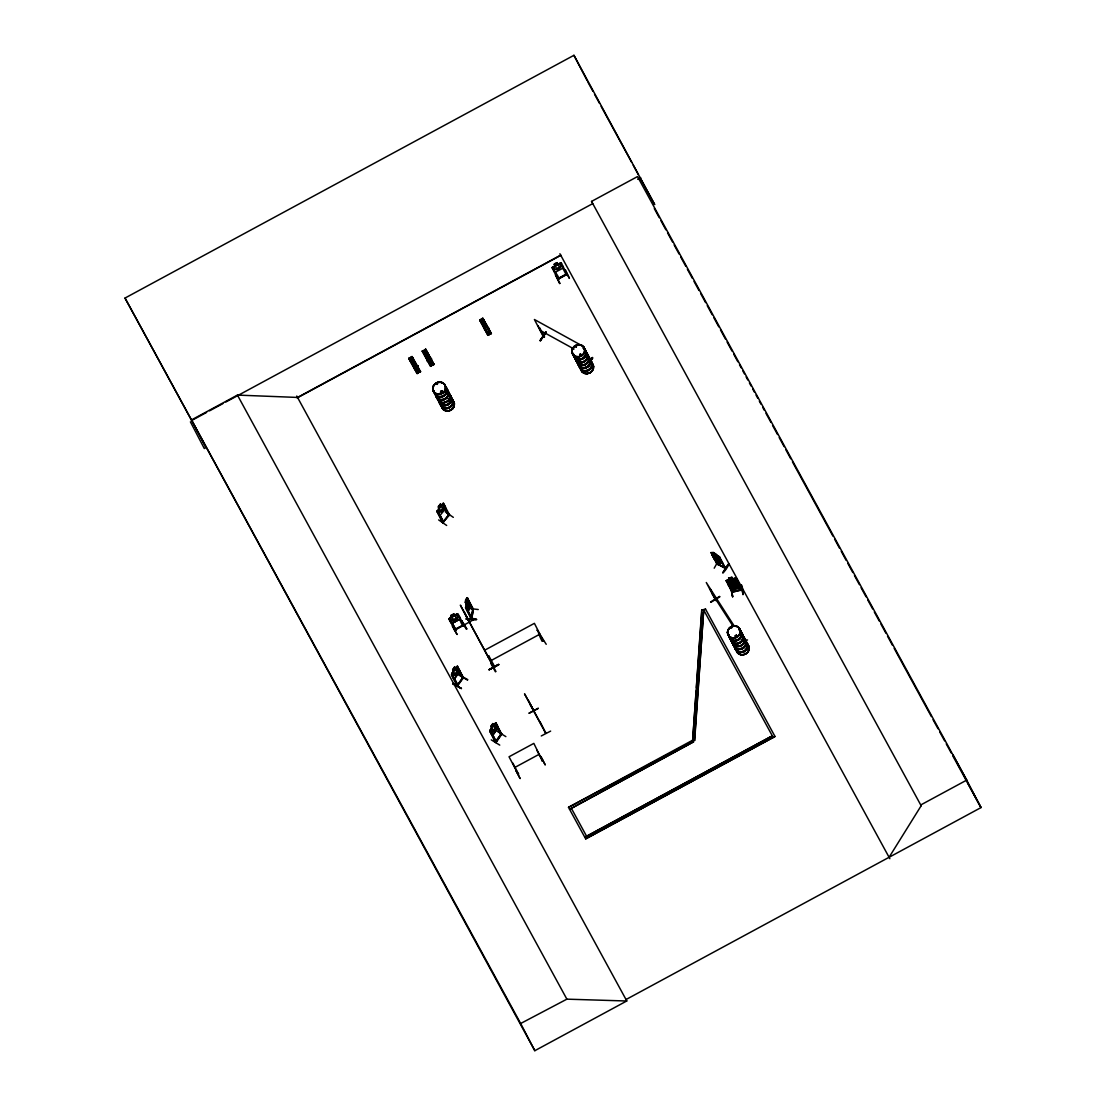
<?xml version="1.0" encoding="UTF-8"?>
<svg xmlns="http://www.w3.org/2000/svg" width="1106" height="1106" viewBox="0 0 1106 1106"><rect width="100%" height="100%" fill="white"/><g stroke="black" fill="none" stroke-linecap="round" stroke-linejoin="round"><path stroke-width="1.5" d="M494.382 666.268L493.718 667.512L460.359 605.12L469.829 623.259L469.317 622.332M493.069 665.867L493.566 667.167M488.893 655.941L488.216 656.688L487.718 655.582L494.106 667.001L493.442 665.688M445.234 509.036L445.372 506.797L443.437 503.175L436.925 511.069M466.068 603.544L467.299 608.051L468.668 604.526L467.119 599.397L467.7 598.595L473.271 610.139M471.17 618.752L465.654 608.093L466.967 598.346M471.737 618.793L473.216 610.139M472.76 608.825L472.566 609.918L473.119 608.853M454.511 629.798L455.658 629.673M454.718 630.185L463.995 625.097L462.958 625.664M542.369 640.733L543.295 640.194M557.756 279.058L567.005 273.929M566.396 274.813L565.816 274.136L566.742 273.694M566.106 274.537L560.673 264.058L561.502 263.615L560.507 263.767M452.935 683.591L461.465 688.499L452.713 683.909M696.172 690.96L692.646 740.647L701.702 610.083L705.517 609.074L775.002 736.485L585.682 838.873L568.498 807.352L692.467 740.315L694.485 740.287L568.498 807.352M696.407 687.531L701.757 612.13M694.485 740.287L703.706 610.042L773.205 737.467M694.651 740.619L703.706 610.042M716.729 563.756L725.619 568.581L719.508 556.982L712.941 552.226L713.688 553.747L712.485 553.429L719.702 561.572L717.034 560.189L715.748 557.714L719.301 558.793L715.665 553.816M716.895 564.088L717.863 564.53L711.573 553L712.167 553.719M719.329 557.065L725.481 568.553M466.207 619.07C485.451 621.392 473.506 616.927 466.207 619.097M466.262 618.669L476.479 619.484M438.64 519.903L446.672 525.461M543.779 336.473L544.207 337.233L543.129 336.376M543.378 336.888L544.498 336.929L539.576 327.653M418.345 371.893L418.137 370.786L418.662 371.685M418.441 371.519L418.179 370.869M431.617 363.777L432.004 364.607L431.506 364.068M489.073 333.003L488.451 332.795M489.142 333.044L488.99 333.722L488.797 332.56M457.566 684.586L457.11 685.914L463.234 677.384M456.916 667.595L457.455 666.835L463.414 677.688L462.806 678.531L462.916 677.121M462.46 678.448L459.018 671.632M495.294 742.057L501.308 733.651M495.529 742.209L489.958 731.591L490.497 730.831M495.308 724.126L496.138 723.545L495.599 724.306L500.838 734.978L501.626 733.914M465.598 607.263L465.654 608.093M471.225 617.48L471.529 618.392M472.635 610.028L471.045 618.461M472.594 609.807L472.746 608.936M467.354 598.553L473.313 609.351L471.612 618.89L465.626 607.166M478.248 609.53L468.115 608.3M459.847 617.355L459.46 619.332L452.423 623.286L450.806 622.484L448.953 618.931L451.815 616.678M459.902 617.452L459.543 619.346L452.368 623.19L450.75 622.402M413.119 363.556L413.727 362.837M414.598 363.708L414.418 362.948M426.543 356.021L427.054 356.975M436.455 384.211L437.312 384.376L436.829 383.492M440.547 392.008L440.893 393.1M440.713 391.98L441.57 392.837L442.013 391.8M440.838 392.284L441.294 391.593M442.4 392.506L442.262 391.773M484.221 325.897L484.096 324.694M575.521 346.648L576.558 346.454M576.212 346.69L576.267 346.814M579.931 354.625C580.581 357.169 581.659 352.8 581.106 355.178M581.493 354.832L580.263 355.703M731.343 628.291L731.965 627.351M735.255 635.826L735.255 636.572M736.624 635.48L736.278 636.683L735.628 635.494M417.722 371.146L418.165 370.939M442.552 522.571L449.451 514.76L443.368 503.285L442.414 503.714M455.617 629.604L454.718 630.13M448.898 618.848L455.119 630.461L455.907 629.908L450.045 618.904M464.119 625.484C466.193 623.245 449.63 631.65 455.907 629.908M493.456 666.724L494.603 667.139L494.147 666.282M494.548 666.559L489.046 656.231M543.502 640.581C540.875 642.42 543.17 638.217 543.35 640.775L534.392 623.342L484.801 650.148M559.843 262.924L561.24 262.841L552.032 267.693L558.005 279.293L558.364 278.173L558.917 278.878C559.263 276.362 550.677 266.74 553.249 268.081M558.834 278.892L558.585 278.104M566.839 273.638L567.06 274.509L561.184 262.744M558.005 279.293L567.212 274.316M491.686 727.734L490.898 726.365L492.875 723.601L490.898 726.365L491.686 727.734L489.958 730.969L495.778 742.61L500.838 734.978M490.027 730.886L490.387 729.614M413.99 365.823L415.303 364.621L416.589 365.81A2.35 1.009 -28.6 0 1 417.75 366.998M485.285 328.662L480.654 319.62L479.976 319.993M489.322 333.252L488.603 332.947M560.009 283.399L555.433 274.786L559.622 283.62M727.803 583.788C728.356 580.443 735.407 579.337 737.909 581.701M727.817 583.885L728.37 582.24M737.536 583.47L737.978 581.95M737.55 583.567L738.117 582.033M740.287 586.415L739.707 587.95L731.951 589.47L730.278 588.392M545.438 733.209L540.226 722.163M546.074 733.278L524.534 693.835L534.074 711.338M542.645 760.292L542.576 761.274L533.839 743.384L509.036 756.78L518.106 774.048M712.858 556.083L714.421 557.949L721.098 561.461L721.347 560.507M712.264 555.253L712.527 554.3L720.822 559.581M733.79 625.346L706.278 582.503L715.817 600.613L715.333 599.134M709.997 588.848L716.066 600.212M731.757 591.434L733.098 591.586L731.895 591.364M732.905 591.185L732.241 592.208L731.965 591.295M740.868 589.47L742.223 590.023L736.14 578.41L732.656 578.728L731.951 577.304L728.591 578.037L729.435 579.475L727.983 580.291L729.269 582.751L731.495 583.456L734.633 582.779L735.767 581.355L734.481 578.88L732.573 578.797L731.882 577.484M471.405 617.978L465.806 607.208M491.769 727.693L491.009 729.504L492.294 731.978L493.843 731.66L496.124 726.656L494.838 724.181L493.608 725.121L492.834 723.739M469.373 622.54L469.442 621.766M469.898 622.609L470.161 622.858M464.091 611.48L469.691 622.982M494.078 666.877L493.262 666.476M453.294 671.107L451.469 674.384L457.455 686.093L458.091 685.25L453.515 676.996M495.364 741.85L501.557 733.955M501.834 734.301L495.723 722.757L493.525 725.066M440.409 504.073L438.156 506.645L439.455 512.216L441.1 511.954L443.119 509.507L443.658 507.129L442.372 504.654L441.059 505.525L440.326 504.018L441.018 505.331M426.626 355.856L426.736 356.796M427.939 356.63L427.123 355.51M440.506 392.036L441.515 391.33M442.303 392.436L441.64 393.183L440.506 392.464M484.179 325.828L485.327 325.371M485.285 325.62L485.036 324.556M579.641 354.667L580.387 353.989M735.213 635.853L736.485 635.176M736.61 636.24L736.32 635.314L737.163 636.074M736.997 636.544L736.969 635.591M461.368 688.582L452.962 683.508M491.271 739.859L499.76 745.112M442.856 522.267L443.382 521.576M438.93 514.58L437.091 511.055L442.829 522.765L437.022 511.719L437.617 511L443.589 521.963L442.359 522.184M449.188 514.497L448.58 515.258M733.071 591.544L732.172 591.738M742.071 590.092L741.269 589.719M741.932 589.622L732.96 591.295M742.14 590.01L732.117 592.139M889.086 857.288L921.16 805.749L920.745 804.961L966.699 780.117L637.526 176.559L591.558 201.403L591.973 202.191M427.469 358.399L429.252 357.432L430.013 358.551A2.35 1.009 -28.6 0 1 431.188 359.726M484.801 327.39L486.073 326.353L487.359 327.542A2.35 1.009 -28.6 0 1 488.451 328.606L489.889 332.422L487.829 333.542L485.534 330.196A2.35 1.009 -28.6 0 1 485.23 328.551M722.011 563.134C717.96 560.203 723.006 565.913 717.822 562.042L714.02 558.751L712.167 555.198M715.278 559.747L714.075 558.668M717.13 560.714L717.946 561.945M717.822 562.042L720.739 563.438M711.739 552.599L710.951 552.627L718.333 556.042M711.614 552.627L713.564 553.65M718.347 556.014L719.605 557.009M720.117 557.465L719.135 557.355M718.388 560.728L714.2 568.194M717.711 564.254L716.882 563.327M717.766 564.489L714.31 556.968L719.854 559.857L721.14 562.318L719.937 562.014L720.683 563.535M721.389 560.659L721.098 561.461M725.384 568.581L725.481 567.71L717.324 563.728M722.882 572.576C732.974 555.378 728.218 568.221 723.034 572.784M722.923 572.756L728.619 564.143M538.028 325.758L544.207 337.233M545.811 332.063L540.101 340.648L545.382 333.708M540.129 340.634L545.839 332.063M546.184 332.104L540.488 340.828M544.152 336.998L544.304 337.289M590.355 360.335L592.304 357.515L590.95 360.833M590.493 360.542L592.318 357.528M590.576 360.597L592.47 357.75M590.894 360.777L592.83 357.943M453.294 671.218L452.603 669.78L454.483 667.084L455.23 668.591L456.446 667.651L457.732 670.125L457.29 672.559L455.451 675.13L453.916 675.462L452.63 672.987L453.391 671.162L452.7 669.835M452.603 669.89L454.58 667.125M455.133 668.536L457.483 666.171L463.386 677.923M452.008 673.098L456.543 666.752M463.359 677.784L457.455 685.996L451.566 675.061L452.105 674.301L457.635 685.029M452.395 674.48L451.566 675.061M454.704 678.462L459.349 671.992L454.704 678.462L453.419 677.992M459.059 675.116L467.492 680.107M457.635 684.697L462.308 678.172M490.331 729.614L495.875 722.688L497.728 726.255L497.672 728.536L493 734.923L491.714 734.467L489.93 730.831M493.027 734.813L497.576 728.481M501.737 734.301L495.958 742.472M505.871 736.624L497.506 731.495M472.967 609.226L471.225 618.752M557.714 278.518L558.157 279.334M418.068 373.068L409.884 357.888L408.819 358.468L417.46 373.386L418.096 373.054L417.073 373.607L408.791 358.482L412.04 356.464L420.612 371.671L417.418 373.137M409.579 357.915L417.667 373.275L409.87 357.902M420.584 371.685L419.561 372.238L411.28 357.114L411.902 356.782M431.575 365.754L430.497 366.349L422.229 351.21L425.81 349.261L434.022 364.427L425.561 349.33M431.561 365.768L423.017 350.657L431.105 366.017M434.064 364.386L432.985 364.98L424.718 349.855L425.796 349.275M425.506 349.289L433.649 364.621L424.773 349.842M433.469 364.455L424.967 349.648L433.151 364.814M491.396 333.39L487.829 335.339L479.755 319.966L482.797 318.196L491.092 333.487L490.304 333.984L491.354 333.418L482.838 318.279L482.05 318.846L487.027 327.929M488.603 334.841L480.35 319.648L488.437 335.007L487.815 335.339M488.423 335.021L486.433 330.21M443.188 504.792C442.801 501.668 447.266 514.677 448.939 515.534L445.013 508.636M445.331 511.857L453.322 517.345M448.981 514.166L448.234 514.926L448.898 515.507M448.303 515.175L442.815 522.239M448.912 514.249L448.69 515.12M542.977 761.039L542.548 760.223M579.793 354.418L580.567 354.1M736.914 636.475L735.836 636.89M515.7 770.094L520.124 778.583L515.783 770.08M501.405 734.135L495.847 723.365M451.87 616.775L450.584 618.047L451.87 620.521L453.93 620.743L456.764 619.18L457.732 617.272L456.446 614.812L454.704 615.199M458.949 674.867L467.797 679.623M501.253 735.061L497.41 728.163M495.986 741.656L491.188 732.172M443.091 521.285L443.506 521.963L437.893 511.193L437.022 511.719M738.849 585.917L739.734 585.143L731.08 587.549M734.84 578.258L726.172 580.664L729.296 579.461M728.329 584.977L729.213 584.217L728.315 584.88M443.008 522.626L449.451 514.76M455.893 630.005L451.455 621.6M462.916 625.125L463.331 625.899L463.69 624.766M456.944 634.305L452.492 626.162M491.188 662.978L495.958 671.536M495.433 671.784L490.843 663.42M411.335 357.1L419.727 372.072M422.243 351.21L423.308 350.643M482.105 318.832L490.801 333.445M430.663 366.183L422.368 350.879L423.28 350.657M430.925 366.114L423.017 350.657M488.631 334.828L479.7 319.883L487.995 335.173M488.866 334.786L488.188 334.869M414.335 365.298L415.372 364.731M427.925 357.736L427.953 359.671A2.35 1.009 -28.6 0 0 428.257 361.316M741.352 590.189C742.306 588.24 736.72 591.904 732.048 591.821M576.019 347.077L576.281 346.441M735.67 635.577L736.499 635.577M710.619 601.968L719.577 596.383M710.854 602.314L719.868 596.811M744.863 641.286L747.545 639.918M543.751 336.514L544.207 336.542M512.866 763.099L518.631 774.269L518.258 773.467M536.825 750.145L542.617 761.232M540.723 756.559L545.272 764.979L540.931 756.476M451.746 616.789L450.999 615.365L454.041 613.692L457.455 620.507M464.008 625.581L458.008 613.802L454.773 615.102M456.737 614.024L449.617 617.839M452.091 617.217L454.925 615.641M453.377 619.678L456.211 618.116M205.91 447.64L204.292 448.511L190.398 421.828M450.211 619.194L449.216 619.374M457.608 615.143C457.939 612.226 460.912 624.821 463.124 625.955M461.755 621.074L466.898 629.134L461.866 620.978M455.603 629.342L462.806 625.388M536.963 630.337C537.281 627.434 540.267 640.015 542.465 641.148L542.521 641.176M541.111 636.268L546.226 644.314M489.239 669.489C518.631 654.185 469.428 680.605 498.46 664.333M489.308 669.628L498.585 664.554M528.267 700.209L534.101 711.393M538.193 708.255L528.903 713.315L538.276 708.407M541.276 735.96L550.65 731.094M296.767 396.017L626.798 1000.958L534.82 1050.7L125.006 298.067L573.945 55.3L654.711 204.582L639.876 177.389M966.699 780.117L980.994 807.587L625.955 999.575L626.729 1000.999L566.88 999.16L237.431 395.091L191.476 419.948L205.757 447.363M191.739 420.446L206.573 412.441M209.532 410.838L222.873 403.621M225.845 402.017L592.747 203.601M637.706 179.296L640.692 177.679M560.687 255.14L297.542 397.441L237.431 395.091M297.155 397.939L560.77 255.375M554.147 264.251C562.719 261.016 551.203 263.352 555.018 265.661L553.719 266.919L555.005 269.394L557.092 269.629L559.926 268.094L560.908 266.2L559.622 263.74L557.866 264.113L557.12 262.703L557.866 264.113M553.94 271.343L555.613 272.062L562.733 268.274L563.092 266.394M565.36 269.712L569.41 278.366L564.779 269.74M558.641 278.214L565.871 274.302M426.916 351.86L423.764 353.45M481.151 322.537L484.248 320.851M482.728 325.441L485.824 323.754M414.46 366.819A2.35 1.009 -28.6 0 0 414.764 368.464L417.059 371.81L419.063 370.565M427.884 359.547A2.35 1.009 -28.6 0 0 428.202 361.192L430.483 364.538L432.487 363.307M487.76 333.418L489.834 332.298M417.059 371.81L419.119 370.69L417.695 366.874A2.35 1.009 -28.6 0 0 416.52 365.699M430.483 364.538L432.557 363.418L431.119 359.616A2.35 1.009 -28.6 0 0 429.958 358.441M417.778 371.768L418.801 371.381L418.262 372.681L417.847 371.893M431.202 364.496C431.852 363.114 431.934 367.012 432.156 363.985M488.548 333.5C489.184 332.104 489.267 336.003 489.488 332.989M418.179 372.542L419.202 372.169L418.718 371.257M433.759 364.413L430.856 365.879M490.414 660.918L540.005 634.097M514.649 767.55L539.438 754.14M571.069 808.5L693.351 741.946L569.562 809.316M770.799 736.651L584.784 837.242L772.306 735.836M534.82 1050.7L520.663 1023.506L566.88 999.16M456.446 666.697L457.483 666.171M732.559 596.549L730.955 588.904M732.573 596.756L731.315 588.627L732.739 596.756M736.402 636.517L735.407 636.144M482.465 318.625L490.718 333.763M411.695 356.892L420.045 371.713M466.29 629.19L461.796 620.991M734.965 583.415L731.826 584.092L733.098 586.733L736.25 586.083L734.965 583.609L731.813 584.258M733.112 586.567L736.25 585.89M728.605 578.134L731.965 577.415M727.389 580.844L726.518 581.369L727.444 581.175L729.545 585.212M735.587 579.074L736.513 578.88L735.628 579.406L741.352 590.245M730.942 582.392C732.117 581.272 740.356 583.802 736.955 582.586M729.808 585.24L728.011 584.106L729.753 585.309L734.495 584.286M742.983 594.544L741.379 584.798L742.983 594.544L742.25 586.47M730.748 582.378L734.108 581.673L730.748 582.378L731.453 583.802L730.14 584.618L731.425 587.092L733.651 587.798L736.803 587.134L737.923 585.724L736.637 583.249L734.73 583.166L732.794 579.24L729.656 579.917L731.591 583.83L729.158 584.286L736.983 582.53M739.817 587.977L731.895 589.526M436.981 383.478L437.506 384.003M721.886 563.161L722.674 563.134L715.347 559.636M462.75 678.628L457.455 666.835M467.548 599.466L466.608 600.558L465.792 599.079L465.225 602.272L466.027 603.6L465.336 602.272M469.151 601.235C469.76 603.074 470.147 612.185 467.465 610.692M467.562 610.816L468.308 611.148L469.608 603.669L467.299 597.669L473.34 609.378M441.432 391.469L442.068 392.271M469.566 621.807L470.105 622.996M734.813 578.314L736.167 578.521M732.048 592.208L726.158 580.553M736.651 583.056L734.412 582.35L731.273 583.042L730.154 584.466L731.439 586.94L733.347 587.01L734.052 588.433M453.391 677.84L454.732 678.351M438.861 514.677L440.216 515.189L445.317 509.009L445.372 506.797M716.84 563.77L725.716 568.194M544.415 336.943L543.226 336.473M580.318 344.796L534.419 319.51L543.433 336.86M540.018 330.279L574.069 349.026M493.566 724.928L492.875 723.601M489.958 731.591L490.788 731.011L496.4 741.808M731.965 589.567L730.181 588.53M715.596 559.442L717.269 560.631M719.149 557.908L720.766 559.677M579.834 355.579L579.641 354.86M711.877 593.258L732.974 626.107M464.769 624.641L473.976 619.443M450.999 615.365L454.621 622.07M452.354 625.941L457.11 634.498M542.216 760.527L542.534 761.232M587.963 82.203L592.899 91.273M594.558 94.3L599.493 103.356M601.139 106.383L631.637 162.278M633.282 165.306L638.217 174.375M654.296 208.578L659.259 217.675M660.918 220.702L665.881 229.799M667.54 232.841L672.503 241.938M674.148 244.965L679.112 254.062M680.771 257.104L685.734 266.2M687.379 269.228L692.342 278.325M694.001 281.366L698.964 290.463M700.623 293.491L705.587 302.602M707.232 305.629L712.195 314.726M713.854 317.754L718.817 326.864M720.462 329.892L725.425 338.989M727.084 342.031L732.048 351.127M733.707 354.155L737.84 361.745M739.485 364.773L741.144 367.8M742.803 370.842L744.449 373.869M746.108 376.897L747.767 379.939M749.412 382.966L751.071 386.008M752.73 389.036L754.375 392.063M756.034 395.105L757.693 398.132M759.338 401.174L760.997 404.202M762.656 407.229L764.301 410.271M765.96 413.298L770.923 422.395M772.569 425.437L777.532 434.534M779.191 437.561L784.154 446.658M785.813 449.7L790.776 458.796M792.421 461.824L832.956 536.134M834.601 539.161L839.565 548.272M841.224 551.3L846.187 560.396M847.846 563.438L852.809 572.535M854.454 575.562L859.417 584.659M861.076 587.701L866.039 596.798M867.685 599.825L872.648 608.922M874.307 611.964L879.27 621.06M880.929 624.088L885.892 633.185M887.537 636.226L892.501 645.323M894.16 648.351L931.376 716.591M933.035 719.633L937.999 728.73M939.644 731.757L944.607 740.854M946.266 743.896L951.229 752.992M952.874 756.02L980.994 807.587L967.543 782.758M591.558 201.403L921.16 805.749M559.913 253.73L889.86 858.712M552.82 266.795L552.032 267.693M482.244 318.611L490.483 333.805M692.467 740.315L693.531 742.278M422.713 350.948L430.898 366.127M417.239 373.441L408.985 358.233M530.133 704.605L542.313 726.946M465.958 615.876L490.331 660.559M125.006 298.067L520.663 1023.506M952.86 754.61L967.114 780.905M573.945 55.3L587.175 80.71M738.324 582.903L740.163 586.429M736.499 586.429L737.19 587.756M720.034 562.871L718.319 561.972M730.942 587.894L733.154 591.917M726.283 580.553L729.753 587.3M711.573 553L717.047 564.157L711.02 552.53M710.467 589.567L716.121 600.406M775.002 736.485L585.682 838.873M705.517 609.074L703.886 610.388L701.702 610.083M489.972 331.911L487.345 333.335M428.492 354.763L425.34 356.339M432.626 362.92L430.013 364.33M415.054 362.021L411.902 363.611M413.478 359.118L410.326 360.708M419.202 370.178L416.589 371.602M413.948 365.851L414.515 366.929A2.35 1.009 -28.6 0 0 414.833 368.575M469.29 603.475L472.774 610.305M586.429 835.929L571.373 808.348M466.165 607.235L471.847 618.116M454.663 629.604L455.119 630.461M736.624 586.346L737.329 587.784L733.969 588.503L733.278 587.189M445.87 388.745A6.581 5.945 -27.5 0 1 445.124 399.28A6.581 5.945 -27.5 0 1 435.847 394.165A6.595 5.945 -27.5 0 0 445.137 399.28A6.595 5.945 -27.5 0 0 445.884 388.731M445.842 388.483A6.691 6.028 -27.5 0 1 445.082 399.183A6.691 6.028 -27.5 0 1 435.653 393.999M437.299 396.93A6.567 5.931 -27.5 0 0 446.561 402.031A6.608 5.959 -27.5 0 0 447.239 391.33A6.595 5.945 -27.5 0 1 446.423 401.768A6.595 5.945 -27.5 0 1 437.133 396.639M440.727 391.317A6.595 5.945 -27.5 0 1 442.317 390.681A6.567 5.931 -27.5 0 0 440.741 391.344M447.156 391.248A6.567 5.931 -27.5 0 1 446.423 401.755A6.567 5.931 -27.5 0 1 437.16 396.653M445.635 386.685A6.567 5.931 -27.5 0 1 437.243 394.248A6.608 5.959 -27.5 0 1 434.976 383.962A6.608 5.959 -27.5 0 1 445.594 386.533A6.608 5.959 -27.5 0 1 437.147 394.137A6.567 5.931 -27.5 0 1 435.087 384.141A6.567 5.931 -27.5 0 1 445.635 386.685A6.595 5.945 -27.5 0 1 443.589 396.321A6.595 5.945 -27.5 0 1 434.395 392.768A6.581 5.945 -27.5 0 0 443.575 396.307A6.581 5.945 -27.5 0 0 445.594 386.713M445.759 388.33A6.691 6.028 -27.5 0 1 444.999 399.031A6.691 6.028 -27.5 0 1 435.57 393.847M450.253 396.957A6.691 6.028 -27.5 0 1 449.492 407.644A6.595 5.945 -27.5 0 1 440.243 402.625A6.581 5.945 -27.5 0 0 449.534 407.741A6.595 5.945 -27.5 0 0 450.294 397.192A6.581 5.945 -27.5 0 1 449.534 407.741A6.691 6.028 -27.5 0 1 440.064 402.46M441.529 405.114A6.595 5.945 -27.5 0 0 450.833 410.229A6.595 5.945 -27.5 0 0 451.58 399.681A6.567 5.931 -27.5 0 1 450.819 410.215A6.567 5.931 -27.5 0 1 441.57 405.114A6.608 5.959 -27.5 0 0 450.792 410.146A6.608 5.959 -27.5 0 0 451.538 399.584A6.567 5.931 -27.5 0 1 450.736 410.05A6.567 5.931 -27.5 0 1 441.474 404.948M447.308 391.524A6.567 5.931 -27.5 0 1 446.561 402.031A6.608 5.959 -27.5 0 1 437.188 396.778M449.99 394.939A6.691 6.028 -27.5 0 1 447.944 404.685A6.595 5.945 -27.5 0 1 438.805 401.229A6.581 5.945 -27.5 0 0 447.985 404.768A6.595 5.945 -27.5 0 0 450.004 395.174A6.581 5.945 -27.5 0 1 447.985 404.768A6.691 6.028 -27.5 0 1 438.626 401.077M449.907 394.787A6.691 6.028 -27.5 0 1 447.073 404.893A6.691 6.028 -27.5 0 1 438.432 399.335M740.578 632.563A6.581 5.945 -27.5 0 1 739.831 643.098A6.595 5.945 -27.5 0 1 730.541 637.982A6.581 5.945 -27.5 0 0 739.831 643.098A6.595 5.945 -27.5 0 0 740.591 632.549M740.55 632.3A6.691 6.028 -27.5 0 1 739.79 643.001A6.691 6.028 -27.5 0 1 730.361 637.803M743.052 635.826A6.581 5.945 -27.5 0 1 740.26 645.78A6.581 5.945 -27.5 0 1 731.771 640.305M729.006 635.01A6.595 5.945 -27.5 0 0 738.296 640.125A6.595 5.945 -27.5 0 0 739.043 629.577A6.581 5.945 -27.5 0 1 738.296 640.125A6.581 5.945 -27.5 0 1 729.02 635.01M738.932 629.176A6.691 6.028 -27.5 0 1 738.172 639.876A6.691 6.028 -27.5 0 1 728.743 634.692M734.771 646.277A6.691 6.028 -27.5 0 0 743.412 651.835A6.691 6.028 -27.5 0 0 746.246 641.729A6.581 5.945 -27.5 0 1 740.26 649.388A6.595 5.945 -27.5 0 1 733.402 643.471A6.581 5.945 -27.5 0 0 740.26 649.388A6.595 5.945 -27.5 0 0 746.191 641.701A6.691 6.028 -27.5 0 1 743.329 651.683A6.691 6.028 -27.5 0 1 734.688 646.125M747.559 644.452A6.595 5.945 -27.5 0 1 745.555 654.061A6.595 5.945 -27.5 0 1 736.361 650.508A6.608 5.959 -27.5 0 0 745.499 653.964A6.608 5.959 -27.5 0 0 747.518 644.342A6.581 5.945 -27.5 0 1 745.541 654.033A6.581 5.945 -27.5 0 1 736.361 650.494M747.462 644.286A6.581 5.945 -27.5 0 1 745.458 653.881A6.581 5.945 -27.5 0 1 736.278 650.342M743.287 636.268A6.581 5.945 -27.5 0 1 740.495 646.222A6.581 5.945 -27.5 0 1 731.992 640.747M743.412 637.803A6.691 6.028 -27.5 0 1 742.651 648.503A6.691 6.028 -27.5 0 1 733.223 643.305M733.167 642.973A6.581 5.945 -27.5 0 0 742.444 648.088A6.595 5.945 -27.5 0 0 743.191 637.54A6.581 5.945 -27.5 0 1 742.444 648.088A6.595 5.945 -27.5 0 1 733.154 642.973M586.263 352.067A6.691 6.028 -27.5 0 1 584.217 361.814A6.691 6.028 -27.5 0 1 574.899 358.22M586.208 353.699A6.567 5.931 -27.5 0 1 586.194 363.75A6.567 5.931 -27.5 0 1 576.309 360.667M573.433 353.823A6.595 5.945 -27.5 0 0 582.724 358.938A6.595 5.945 -27.5 0 0 583.47 348.39A6.581 5.945 -27.5 0 1 583.456 358.482A6.581 5.945 -27.5 0 1 573.544 355.385M583.36 347.989A6.691 6.028 -27.5 0 1 582.599 358.69A6.691 6.028 -27.5 0 1 573.171 353.491M591.613 362.021A6.581 5.945 -27.5 0 1 587.079 370.994A6.581 5.945 -27.5 0 1 579.392 365.257A6.595 5.945 -27.5 0 0 588.682 370.372A6.595 5.945 -27.5 0 0 589.429 359.823A6.581 5.945 -27.5 0 1 590.687 360.777M590.673 360.542A6.691 6.028 -27.5 0 1 587.839 370.648A6.691 6.028 -27.5 0 1 579.198 365.077M586.443 354.141A6.567 5.931 -27.5 0 1 587.092 363.653A6.567 5.931 -27.5 0 1 577.083 362.561M576.544 361.109A6.567 5.931 -27.5 0 1 576.433 359.547M587.839 356.602A6.691 6.028 -27.5 0 1 587.079 367.303A6.691 6.028 -27.5 0 1 577.65 362.118M577.954 363.86A6.581 5.945 -27.5 0 0 587.853 366.943A6.595 5.945 -27.5 0 0 587.88 356.851A6.581 5.945 -27.5 0 1 587.853 366.943A6.595 5.945 -27.5 0 1 577.94 363.86M714.2 556.636L716.909 559.18L715.886 559.76L717.697 559.816L720.683 562.263L718.098 559.816L719.149 559.207L717.338 559.207L714.2 556.636M730.195 583.913L733.237 585.005L731.895 586.982L734.121 585.157L737.522 585.765L734.633 584.715L736.071 582.696L733.762 584.576L730.195 583.913M465.93 599.991L465.82 602.341L465.93 599.991M466.829 601L466.303 603.987L467.589 606.447L468.115 603.475L466.829 601M542.216 640.374L542.714 641.134L542.216 640.374M467.409 597.682L466.87 598.415L467.396 597.807M454.331 667.955L453.363 670.042L454.331 667.955M455.451 669.033L453.612 671.605L454.898 674.079L456.75 671.508L455.451 669.033M492.709 724.471L491.755 726.573L492.709 724.471M493.843 725.564L492.004 728.135L493.29 730.61L495.129 728.038L493.843 725.564M440.119 504.861L439.041 506.88L440.119 504.861M441.28 505.967L439.262 508.428L440.547 510.903L442.566 508.442L441.28 505.967M453.612 614.383L452.022 615.835L453.612 614.383M556.788 263.283L555.184 264.721L556.788 263.283M558.088 264.555L555.253 266.104L556.539 268.564L559.387 267.03L558.088 264.555M412.87 357.998L409.814 359.768L412.925 358.095M426.308 350.74L423.252 352.51L426.349 350.837M483.64 319.731L480.585 321.514L483.64 319.731M414.266 360.57L411.211 362.339L414.266 360.57M427.704 353.298L424.649 355.067L427.704 353.298M485.036 322.302L481.981 324.072L485.036 322.302M415.842 363.473L412.801 365.243L415.842 363.473M429.28 356.201L426.225 357.971L429.28 356.201M486.612 325.205L483.557 326.975L486.668 325.288M736.264 587.12L734.246 587.549L736.264 587.12M731.439 577.816L729.421 578.258L731.439 577.816M733.596 582.185L731.578 582.599L733.596 582.185M731.107 587.493L729.656 587.341L731.121 587.604M715.306 553.788L713.591 552.889L715.306 553.788M716.591 555.571L713.923 554.175L715.209 556.65L717.877 558.046L716.591 555.571M459.336 669.724L459.28 672.006L459.336 669.724M437.105 393.985A6.567 5.931 -27.5 0 0 445.497 386.436A6.595 5.945 -27.5 0 0 434.935 383.879A6.595 5.945 -27.5 0 0 437.105 394.026A6.595 5.945 -27.5 0 0 445.524 386.436A6.567 5.931 -27.5 0 0 434.948 383.893A6.567 5.931 -27.5 0 0 437.105 393.985M444.087 399.142A6.581 5.945 -27.5 0 0 446.879 389.188A6.595 5.945 -27.5 0 1 444.087 399.155A6.595 5.945 -27.5 0 1 435.57 393.667A6.581 5.945 -27.5 0 0 444.087 399.142M442.552 396.183A6.595 5.945 -27.5 0 0 445.345 386.215A6.581 5.945 -27.5 0 1 442.538 396.169A6.581 5.945 -27.5 0 1 434.05 390.695A6.595 5.945 -27.5 0 0 442.552 396.183M449.271 407.243A6.581 5.945 -27.5 0 0 451.289 397.648A6.595 5.945 -27.5 0 1 449.285 407.257A6.595 5.945 -27.5 0 1 440.091 403.704A6.581 5.945 -27.5 0 0 449.271 407.243M447.723 404.271A6.581 5.945 -27.5 0 0 448.469 393.736A6.595 5.945 -27.5 0 1 447.736 404.284A6.595 5.945 -27.5 0 1 438.432 399.155A6.581 5.945 -27.5 0 0 447.723 404.271M740.37 645.987A6.595 5.945 -27.5 0 0 743.163 636.019A6.581 5.945 -27.5 0 1 740.356 645.932A6.595 5.945 -27.5 0 1 731.854 640.498A6.581 5.945 -27.5 0 0 740.356 645.932M731.813 637.816A6.581 5.945 -27.5 0 0 740.218 630.24A6.581 5.945 -27.5 0 0 729.642 627.683A6.595 5.945 -27.5 0 0 731.813 637.844A6.595 5.945 -27.5 0 0 740.232 630.254A6.595 5.945 -27.5 0 0 729.642 627.696A6.581 5.945 -27.5 0 0 731.813 637.816M731.937 638.065A6.581 5.945 -27.5 0 0 740.356 630.503A6.608 5.959 -27.5 0 0 729.683 627.779A6.608 5.959 -27.5 0 0 731.854 637.941A6.608 5.959 -27.5 0 0 740.301 630.337A6.581 5.945 -27.5 0 0 729.78 627.945A6.581 5.945 -27.5 0 0 731.937 638.065M739.582 642.6A6.581 5.945 -27.5 0 0 740.329 632.065A6.595 5.945 -27.5 0 1 739.582 642.6A6.595 5.945 -27.5 0 1 730.292 637.485A6.581 5.945 -27.5 0 0 739.582 642.6M738.767 639.171A6.581 5.945 -27.5 0 0 738.78 629.093A6.595 5.945 -27.5 0 1 738.767 639.185A6.595 5.945 -27.5 0 1 728.854 636.088A6.581 5.945 -27.5 0 0 738.767 639.171M744.241 651.558A6.581 5.945 -27.5 0 0 746.26 641.964A6.595 5.945 -27.5 0 1 744.255 651.572A6.595 5.945 -27.5 0 1 735.061 648.019A6.581 5.945 -27.5 0 0 744.241 651.558M743.204 651.42A6.581 5.945 -27.5 0 0 745.997 641.466A6.595 5.945 -27.5 0 1 743.204 651.434A6.595 5.945 -27.5 0 1 734.688 645.945A6.581 5.945 -27.5 0 0 743.204 651.42M745.638 640.236A6.581 5.945 -27.5 0 0 743.439 638.051A6.595 5.945 -27.5 0 1 745.651 640.236M584.991 361.441A6.581 5.945 -27.5 0 0 585.019 351.362A6.595 5.945 -27.5 0 1 585.005 361.455A6.595 5.945 -27.5 0 1 575.079 358.358A6.581 5.945 -27.5 0 0 584.991 361.441M585.572 364.399A6.595 5.945 -27.5 0 0 586.318 353.851A6.595 5.945 -27.5 0 1 585.586 364.427A6.595 5.945 -27.5 0 1 576.281 359.312A6.567 5.931 -27.5 0 0 585.558 364.372A6.567 5.931 -27.5 0 0 586.304 353.892A6.567 5.931 -27.5 0 1 585.558 364.372A6.595 5.945 -27.5 0 1 576.267 359.27A6.567 5.931 -27.5 0 0 585.572 364.399M576.24 356.616A6.567 5.931 -27.5 0 0 584.632 349.054A6.595 5.945 -27.5 0 0 574.069 346.496A6.595 5.945 -27.5 0 0 576.24 356.657A6.595 5.945 -27.5 0 0 584.659 349.067A6.567 5.931 -27.5 0 0 574.083 346.51A6.567 5.931 -27.5 0 0 576.24 356.616A6.608 5.959 -27.5 0 0 584.728 349.15A6.608 5.959 -27.5 0 0 574.111 346.579A6.608 5.959 -27.5 0 0 576.281 356.754M576.378 356.879A6.567 5.931 -27.5 0 0 584.77 349.316A6.567 5.931 -27.5 0 0 574.221 346.772A6.567 5.931 -27.5 0 0 576.378 356.879M584.009 361.399A6.581 5.945 -27.5 0 0 586.014 351.819A6.595 5.945 -27.5 0 1 584.009 361.413A6.595 5.945 -27.5 0 1 574.83 357.86A6.581 5.945 -27.5 0 0 584.009 361.399M582.461 358.427A6.581 5.945 -27.5 0 0 583.208 347.906A6.595 5.945 -27.5 0 1 582.461 358.441A6.595 5.945 -27.5 0 1 573.171 353.326A6.581 5.945 -27.5 0 0 582.461 358.427M589.968 372.86A6.595 5.945 -27.5 0 0 590.728 362.312A6.567 5.931 -27.5 0 1 589.968 372.846A6.567 5.931 -27.5 0 1 580.705 367.745A6.595 5.945 -27.5 0 0 589.968 372.86M589.871 372.681A6.567 5.931 -27.5 0 0 590.618 362.174A6.608 5.959 -27.5 0 1 589.927 372.763A6.608 5.959 -27.5 0 1 580.609 367.634A6.567 5.931 -27.5 0 0 589.871 372.681M587.632 370.234A6.581 5.945 -27.5 0 0 590.424 360.28A6.595 5.945 -27.5 0 1 587.632 370.247A6.595 5.945 -27.5 0 1 579.115 364.759A6.581 5.945 -27.5 0 0 587.632 370.234M586.871 366.902A6.581 5.945 -27.5 0 0 587.618 356.367A6.595 5.945 -27.5 0 1 586.871 366.902A6.595 5.945 -27.5 0 1 577.581 361.786A6.581 5.945 -27.5 0 0 586.871 366.902"/></g></svg>
